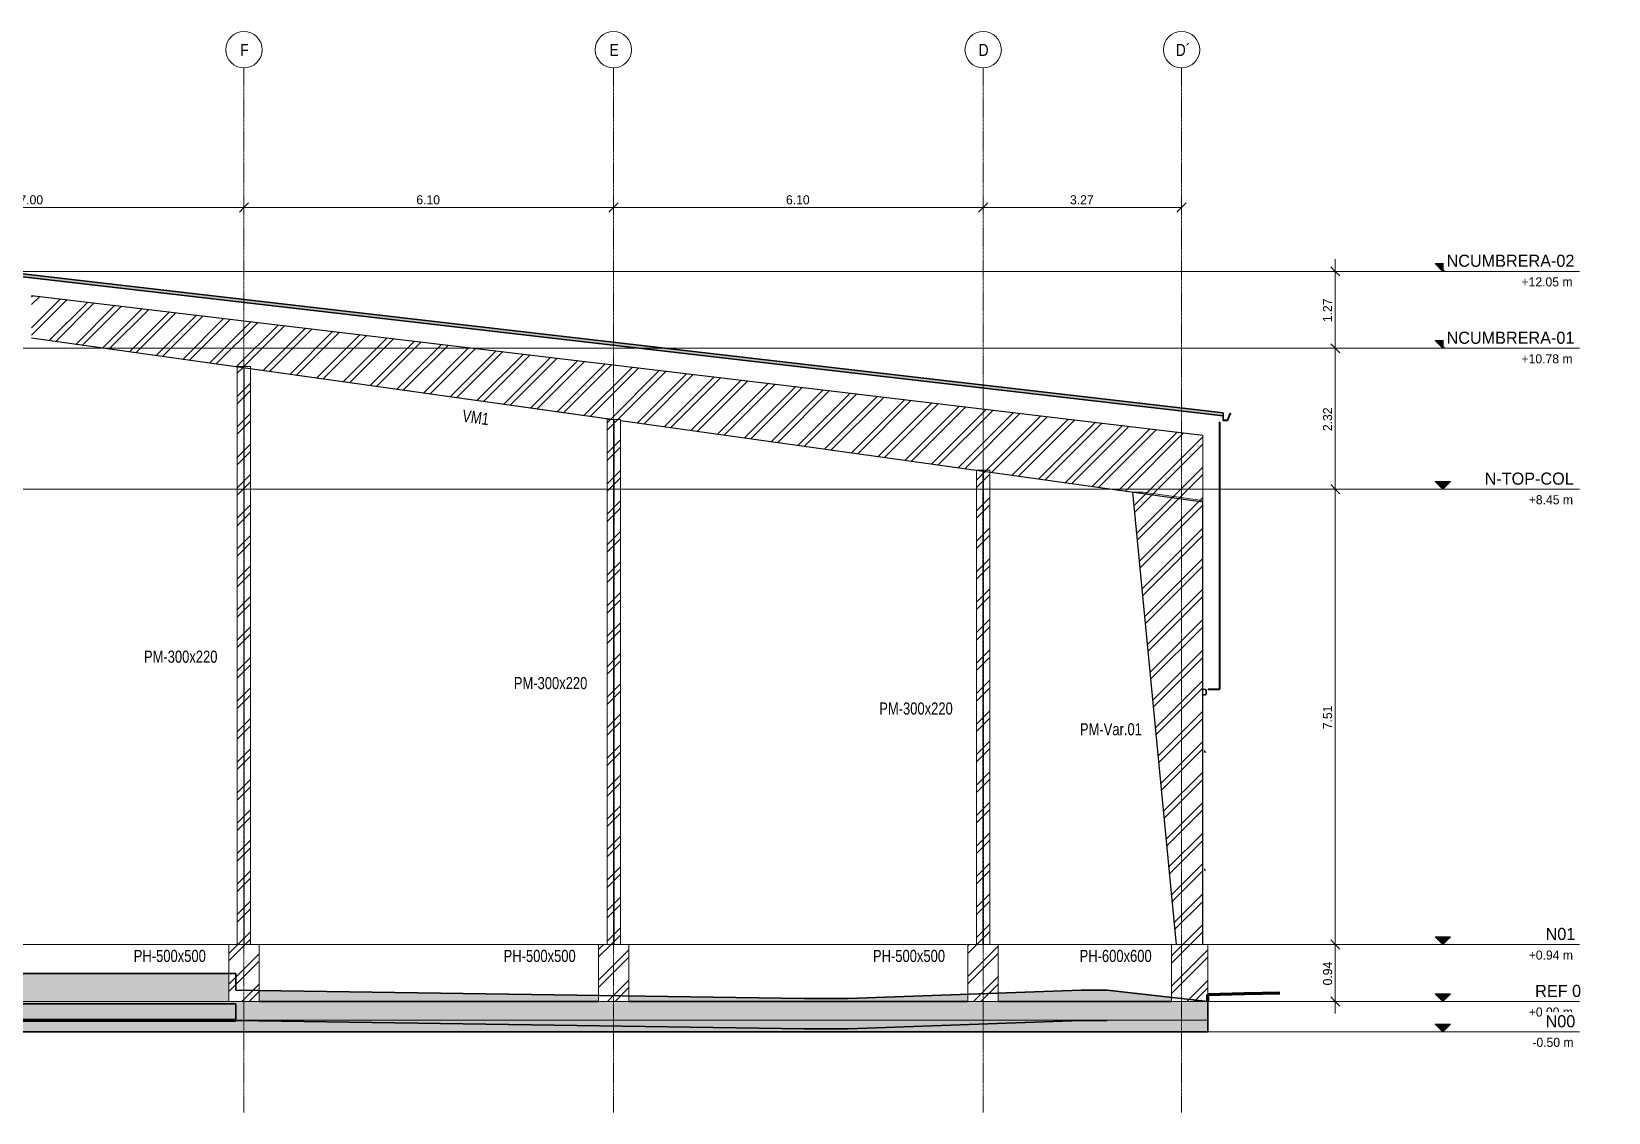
# Model space of a CAD drawing. Header units: centimetres. Extents: x -6111 to 13767, y -285 to 1600.
# Drawn here: x 3558 to 6159, y -183 to 1600 of the extents above; entities that cross this region are included whole.
import ezdxf

# ---------------------------------------------------------------- set-up
doc = ezdxf.new("R2010")
doc.units = ezdxf.units.CM
for name, pattern in [('Centre', [3.175, 0.635, -0.475, 1.59, -0.475]), ('Grid Line', [2.2225, 1.27, -0.3175, 0.3175, -0.3175]), ('Oculto', [0.714375, 0.47625, -0.238125])]:
    doc.linetypes.add(name, pattern=pattern)
for name, color, linetype, lineweight in [('A-ANNO-DIMS', 7, 'Continuous', 9), ('A-ANNO-DIMS-100', 7, 'Continuous', 9), ('A-FLOR', 7, 'Continuous', 9), ('A-FLOR-LEVL', 7, 'Continuous', 9), ('A-FLOR-PATT', 7, 'Continuous', 35), ('A-ROOF', 7, 'Continuous', 9), ('A-ROOF-MCUT', 7, 'Continuous', 35), ('A-ROOF-PATT', 7, 'Continuous', 35), ('A-WALL', 7, 'Continuous', 9), ('A-WALL-PATT', 7, 'Continuous', 35), ('C-BLDG-PADS', 7, 'Continuous', 9), ('C-TOPO', 7, 'Continuous', 9), ('S-BEAM', 7, 'Continuous', 9), ('S-BEAM-IDEN', 7, 'Continuous', 18), ('S-COLS', 7, 'Continuous', 9), ('S-COLS-IDEN', 7, 'Continuous', 9), ('S-GRID', 7, 'Continuous', 9), ('S-GRID-IDEN', 7, 'Continuous', 9)]:
    doc.layers.add(name, color=color, linetype=linetype, lineweight=lineweight)
doc.styles.add('Century Gothic', font='GOTHIC.TTF', dxfattribs={"height": 20})
doc.styles.add('Century Gothic_1', font='GOTHIC.TTF', dxfattribs={"height": 15})
doc.styles.add('Century Gothic_2', font='GOTHIC.TTF', dxfattribs={"width": 0.8, "height": 20})
doc.styles.add('Saira Condensed', font='SairaCondensed-Regular.ttf', dxfattribs={"height": 20})
doc.dimstyles.new('FCA_N_Cotas_E100', dxfattribs={"dimscale": 30.48, "dimtxt": 15.662524, "dimasz": 0.492126, "dimexe": 0.656168, "dimexo": 0.656168, "dimgap": 0.032808, "dimtad": 1, "dimlfac": 0.01, "dimrnd": 0.01, "dimzin": 0, "dimdsep": 46, "dimtxsty": 'Century Gothic_1', "dimblk1": 'OBLIQUE', "dimblk2": 'OBLIQUE', "dimsah": 1, "dimcen": 0.09, "dimdle": 0.656168, "dimadec": 3, "dimazin": 2, "dimtfac": 1, "dimtdec": 4, "dimtix": 1, "dimtmove": 0, "dimatfit": 3, "dimfxl": 1, "dimtvp": 1, "dimtolj": 1, "dimtzin": 0, "dimarcsym": 2})
pattern_1 = [(45, (7676.216, 0), (-25.14472, 25.14472), []), (45, (7676.216, 38.1), (-25.14472, 25.14472), [])]
pattern_2 = [(45, (0, 0), (-25.1447, 25.1447), []), (45, (0, 38.1), (-25.1447, 25.1447), [])]

# ---------------------------------------------------------------- blocks, each defined once
blk = doc.blocks.new('PQ_RVR_ARQ-01_ZZ_ZZ_MO_T_A_rvt-3-Elevación Eje 3-4')
at = {"layer": 'A-FLOR-PATT', "lineweight": 9, "true_color": 0xeaeaea}
h = blk.add_hatch(color=254, dxfattribs=at)
h.paths.add_polyline_path([(-2844.2, 0), (-2771.6, 0), (-2771.6, 4.9), (-2844.2, 4.9), (-3133.1, 9.1), (-3133.1, 0), (-2970.3, 0)])
h.paths.add_polyline_path([(-3183.1, 0), (-3183.1, 9.8), (-3743.2, 18), (-3743.2, 0), (-3361.2, 0)])
h = blk.add_hatch(color=254, dxfattribs=at)
h.paths.add_polyline_path([(-2771.6, 0), (-2573.7, 0), (-2573.7, 11.9), (-2771.6, 4.9)])
h.paths.add_polyline_path([(-2237.8, 0), (-2237.8, 6.7), (-2344.1, 18.6), (-2387, 18.6), (-2523.7, 13.7), (-2523.7, 0), (-2317.9, 0)])
at = {"layer": 'A-ROOF-PATT', "lineweight": 9, "true_color": 0xeaeaea}
blk.add_hatch(color=254, dxfattribs=at).paths.add_polyline_path([(-2152.9, 966.1), (-2152.9, 971.2), (-4147.4, 1201.9), (-6109.6, 974.5), (-6109.6, 969.5), (-4147.4, 1196.9), (-2186.2, 970)])
at = {"layer": 'A-WALL-PATT', "lineweight": 9, "true_color": 0xeaeaea}
for points in [[(-6084.7, 518), (-6084.2, 518), (-6084.2, 955.5), (-6084.7, 955.5), (-6084.7, 573.7)], [(-2158.8, 515.5), (-2158.3, 515.5), (-2158.3, 955.5), (-2158.8, 955.5), (-2158.8, 573.7)], [(-6085.9, 513), (-6083.4, 513), (-6083.4, 518), (-6085.9, 518)]]:
    blk.add_hatch(color=254, dxfattribs=at).paths.add_polyline_path(points)
at = {"layer": 'A-FLOR', "color": 254, "true_color": 0xe5e5e5}
for p, q in [((-2177.4, 515.5), (-2177.3, 515.5)), ((-2177.3, 514.5), (-2177.4, 514.5)), ((-2771.6, 4.9), (-2771.6, 5.1)), ((-2771.6, 5.1), (-2771.6, 4.9))]:
    blk.add_line(p, q, dxfattribs=at)
at = {"layer": 'A-FLOR', "color": 254, "lineweight": 35, "true_color": 0xcccccc}
for p, q in [((-2158.7, 515.5), (-2177.3, 515.5)), ((-2177.3, 515.5), (-2177.3, 514.5)), ((-2177.3, 514.5), (-2158.7, 514.5)), ((-2158.7, 514.5), (-2158.7, 515.5)), ((-3781.8, 46), (-5714.4, 46)), ((-5714.4, 46), (-5714.4, 0)), ((-3781.8, 18.6), (-3781.8, 46)), ((-6047.5, 0), (-6047.5, -50)), ((-5714.4, 0), (-6047.5, 0)), ((-2844.2, 4.9), (-3781.8, 18.6)), ((-2771.6, 4.9), (-2844.2, 4.9)), ((-2387, 18.6), (-2771.6, 4.9)), ((-2344.1, 18.6), (-2387, 18.6)), ((-2177.8, 0), (-2344.1, 18.6)), ((-5356.9, -4), (-3781.8, -4)), ((-5356.9, -50), (-5356.9, -4)), ((-3781.8, -4), (-3781.8, -31.4)), ((-2177.8, -50), (-2177.8, 0)), ((-6047.5, -50), (-5356.9, -50)), ((-3781.8, -31.4), (-2844.2, -45.1)), ((-2844.2, -45.1), (-2771.6, -45.1)), ((-2771.6, -45.1), (-2387, -31.4)), ((-2387, -31.4), (-2344.1, -31.4))]:
    blk.add_line(p, q, dxfattribs=at)
at = {"layer": 'A-FLOR', "color": 254, "lineweight": 18, "true_color": 0xcccccc}
for p, q in [((-2801.9, 5.1), (-2844.2, 4.9)), ((-2369.6, 19.4), (-2387, 18.6)), ((-2351.7, 19.4), (-2344.1, 18.6))]:
    blk.add_line(p, q, dxfattribs=at)
at = {"layer": 'A-ROOF', "color": 254, "lineweight": 35, "true_color": 0xcccccc}
for p, q in [((-4147.4, 1201.9), (-6109.6, 974.5)), ((-6109.6, 969.5), (-4147.4, 1196.9)), ((-2152.9, 971.2), (-4147.4, 1201.9)), ((-4147.4, 1196.9), (-2152.9, 966.1)), ((-6109.6, 974.5), (-6109.6, 969.5)), ((-2152.9, 966.1), (-2152.9, 971.2))]:
    blk.add_line(p, q, dxfattribs=at)
at = {"layer": 'A-ROOF-MCUT', "color": 254, "true_color": 0xcccccc}
for p, q in [((-6120.9, 973.3), (-6122.1, 973.3)), ((-6122.1, 973.3), (-6122.1, 972)), ((-6122.1, 972), (-6120.9, 972)), ((-6121.8, 972.3), (-6121.8, 972.9)), ((-6121.8, 972.9), (-6120.9, 972.9)), ((-6120.6, 972.3), (-6121.8, 972.3)), ((-6120.9, 972.9), (-6120.9, 973.3)), ((-6120.9, 972), (-6117, 962)), ((-6116.8, 962.4), (-6120.6, 972.3)), ((-6109.6, 974.5), (-6109.9, 974.5)), ((-6109.9, 974.5), (-6109.9, 962.4)), ((-6109.6, 962), (-6109.6, 974.5)), ((-2152.6, 971.2), (-2152.9, 971.2)), ((-2152.9, 971.2), (-2152.9, 958.7)), ((-2152.6, 959), (-2152.6, 971.2)), ((-2141.9, 968.9), (-2145.7, 959)), ((-2145.5, 958.7), (-2141.6, 968.6)), ((-2140.7, 968.9), (-2141.9, 968.9)), ((-2140.4, 969.9), (-2141.6, 969.9)), ((-2141.6, 969.9), (-2141.6, 969.6)), ((-2141.6, 969.6), (-2140.7, 969.6)), ((-2141.6, 968.6), (-2140.4, 968.6)), ((-2140.7, 969.6), (-2140.7, 968.9)), ((-2140.4, 968.6), (-2140.4, 969.9)), ((-6117, 962), (-6109.6, 962)), ((-6109.9, 962.4), (-6116.8, 962.4)), ((-2152.9, 958.7), (-2145.5, 958.7)), ((-2145.7, 959), (-2152.6, 959))]:
    blk.add_line(p, q, dxfattribs=at)
at = {"layer": 'A-WALL', "color": 254, "lineweight": 35, "true_color": 0xcccccc}
for p, q in [((-6084.2, 955.5), (-6084.7, 955.5)), ((-6084.7, 955.5), (-6084.7, 518)), ((-6084.2, 518), (-6084.2, 955.5)), ((-2158.8, 955.5), (-2158.8, 515.5)), ((-2158.3, 955.5), (-2158.8, 955.5)), ((-2158.3, 515.5), (-2158.3, 955.5)), ((-6084.7, 518), (-6084.2, 518)), ((-2158.8, 515.5), (-2158.3, 515.5))]:
    blk.add_line(p, q, dxfattribs=at)
at = {"layer": 'A-WALL', "color": 254, "true_color": 0xcccccc}
for p, q in [((-6085.9, 518), (-6085.9, 513)), ((-6083.4, 518), (-6085.9, 518)), ((-6085.9, 513), (-6083.4, 513)), ((-6083.4, 513), (-6083.4, 518))]:
    blk.add_line(p, q, dxfattribs=at)
at = {"layer": 'C-BLDG-PADS', "color": 254, "lineweight": 18, "true_color": 0xdadada}
for p, q in [((-2177.8, 0), (-6047.5, 0)), ((-6047.5, 0), (-6047.5, -30.5)), ((-2177.8, -30.5), (-2177.8, 0)), ((-6047.5, -30.5), (-2177.8, -30.5))]:
    blk.add_line(p, q, dxfattribs=at)
at = {"layer": 'C-TOPO', "color": 254, "lineweight": 70, "true_color": 0xdadada}
for p, q in [((-6082.2, 26.6), (-6200.9, 10.2)), ((-6047.5, 30.8), (-6082.2, 26.6)), ((-6047.5, 0), (-6047.5, 30.8)), ((-2177.8, 11.5), (-2118.1, 13.4)), ((-2177.8, 0), (-2177.8, 11.5)), ((-2118.1, 13.4), (-2116.9, 13.5)), ((-2116.9, 13.5), (-2059.1, 14.6)), ((-5356.9, -30.5), (-4774.1, -30.5)), ((-4774.1, -30.5), (-4477.4, -30.5)), ((-4477.4, -30.5), (-3895.3, -30.5)), ((-3895.3, -30.5), (-3781.8, -30.5))]:
    blk.add_line(p, q, dxfattribs=at)
at = {"layer": 'C-TOPO', "color": 254, "true_color": 0xdadada}
for p, q in [((-6082.2, 26.6), (-6200.9, 10.2)), ((-6047.5, 30.8), (-6082.2, 26.6)), ((-6047.5, 30.8), (-6047.5, 31.8)), ((-6047.5, 31.8), (-6047.5, 30.8)), ((-6047.5, 30.8), (-6047.5, 0)), ((-2118.1, 13.4), (-2177.8, 11.5)), ((-2177.8, 11.5), (-2177.8, 0)), ((-2116.9, 13.5), (-2118.1, 13.4)), ((-2116.9, 13.5), (-2059.1, 14.6)), ((-5356.9, -30.5), (-4774.1, -30.5)), ((-4477.4, -30.5), (-4774.1, -30.5)), ((-4477.4, -30.5), (-3895.3, -30.5)), ((-3895.3, -30.5), (-3781.8, -30.5))]:
    blk.add_line(p, q, dxfattribs=at)
blk = doc.blocks.new('UC-Perfil universal-Pilar - 300 x 220-1638340-Elevación Eje 3-4')
at = {"layer": 'S-COLS', "linetype": 'Oculto'}
for p, q in [((-3768.6, 1047.3), (-3768.6, 1045.6)), ((-3768.6, 1045), (-3768.6, 94)), ((-3767.9, 1045.5), (-3767.9, 1047.3)), ((-3767.9, 94), (-3767.9, 1044.9))]:
    blk.add_line(p, q, dxfattribs=at)
blk = doc.blocks.new('UC-Perfil universal-Pilar - 300 x 220-1638303-Elevación Eje 3-4')
at = {"layer": 'S-COLS', "linetype": 'Oculto'}
for p, q in [((-3158.4, 960.2), (-3158.4, 94)), ((-3157.7, 94), (-3157.7, 960.2))]:
    blk.add_line(p, q, dxfattribs=at)
blk = doc.blocks.new('UC-Perfil universal-Pilar - 300 x 220-1638274-Elevación Eje 3-4')
at = {"layer": 'S-COLS', "linetype": 'Oculto'}
for p, q in [((-2549.1, 876.6), (-2549.1, 875)), ((-2549.1, 874.4), (-2549.1, 94)), ((-2548.3, 874.9), (-2548.3, 876.6)), ((-2548.3, 94), (-2548.3, 874.3))]:
    blk.add_line(p, q, dxfattribs=at)
blk = doc.blocks.new('M_L Equal Angles - 25 x 25 mm-1490954-Elevación Eje 3-4')
at = {"layer": 'S-BEAM', "true_color": 0xc0c0c0}
h = blk.add_hatch(dxfattribs=at)
h.set_pattern_fill('FP_2', color=9, style=0, pattern_type=2)
h.set_pattern_definition(pattern_2)
h.paths.add_polyline_path([(-2181.2, 216.5), (-2181.3, 216.8), (-2183, 216.9), (-2183.3, 217.1), (-2183.4, 217.5), (-2183.4, 218.8), (-2183.7, 219), (-2183.7, 216.5)])
at = {"layer": 'S-BEAM'}
for p, q in [((-2183.5, 219), (-2183.7, 219)), ((-2183.7, 219), (-2183.7, 216.5)), ((-2183.7, 216.5), (-2181.2, 216.5)), ((-2183.4, 217.5), (-2183.4, 218.8)), ((-2181.3, 216.8), (-2182.7, 216.8)), ((-2181.2, 216.5), (-2181.2, 216.7))]:
    blk.add_line(p, q, dxfattribs=at)
for centre, radius, start, end in [((-2183.5, 218.8), 0.159, 0, 90), ((-2182.7, 217.5), 0.635, 180, 270), ((-2181.3, 216.7), 0.159, 0, 90)]:
    blk.add_arc(centre, radius, start, end, dxfattribs=at)
blk = doc.blocks.new('M_L Equal Angles - 25 x 25 mm-V106-Elevación Eje 3-4')
at = {"layer": 'S-BEAM'}
for p, q in [((-2183.5, 414), (-2183.7, 414)), ((-2183.7, 414), (-2183.7, 411.5)), ((-2183.7, 411.5), (-2181.2, 411.5)), ((-2183.4, 412.5), (-2183.4, 413.8)), ((-2181.3, 411.8), (-2182.7, 411.8)), ((-2181.2, 411.5), (-2181.2, 411.7))]:
    blk.add_line(p, q, dxfattribs=at)
for centre, radius, start, end in [((-2183.5, 413.8), 0.159, 0, 90), ((-2182.7, 412.5), 0.635, 180, 270), ((-2181.3, 411.7), 0.159, 0, 90)]:
    blk.add_arc(centre, radius, start, end, dxfattribs=at)
blk = doc.blocks.new('HSS Square - HSS 100mm-1491417-Elevación Eje 3-4')
at = {"layer": 'S-BEAM', "true_color": 0xc0c0c0}
h = blk.add_hatch(dxfattribs=at)
h.set_pattern_fill('FP_2', color=9, style=0, pattern_type=2)
h.set_pattern_definition(pattern_2)
h.paths.add_polyline_path([(-2182.2, 505.5), (-2181.7, 505.6), (-2181.3, 505.8), (-2180.9, 506.1), (-2180.6, 506.5), (-2180.4, 506.9), (-2180.3, 507.4), (-2180.4, 514.1), (-2180.6, 514.6), (-2180.9, 515), (-2181.3, 515.3), (-2181.7, 515.5), (-2182.2, 515.5), (-2186.2, 515.5), (-2186.2, 514.6), (-2182, 514.5), (-2181.6, 514.3), (-2181.3, 513.9), (-2181.3, 513.6), (-2181.3, 507.2), (-2181.6, 506.8), (-2182, 506.5), (-2182.2, 506.5), (-2186.2, 506.5), (-2186.2, 505.5)])
at = {"layer": 'S-BEAM'}
for p, q in [((-2182.2, 515.5), (-2186.2, 515.5)), ((-2186.2, 514.6), (-2182.2, 514.6)), ((-2182.2, 506.5), (-2186.2, 506.5)), ((-2186.2, 505.5), (-2182.2, 505.5)), ((-2181.3, 513.6), (-2181.3, 507.4)), ((-2180.3, 507.4), (-2180.3, 513.6))]:
    blk.add_line(p, q, dxfattribs=at)
for centre, radius, start, end in [((-2182.2, 513.6), 1.91, 0, 90), ((-2182.2, 513.6), 0.952, 0, 90), ((-2182.2, 507.4), 1.91, 270, 0), ((-2182.2, 507.4), 0.952, 270, 0)]:
    blk.add_arc(centre, radius, start, end, dxfattribs=at)
blk = doc.blocks.new('Level - Con_Triangulo-1145637-Elevación Eje 3-4')
at = {"layer": 'A-FLOR-LEVL', "true_color": 0xe2e2e2}
blk.add_hatch(color=254, dxfattribs=at).paths.add_polyline_path([(-6482.6, 12.9), (-6469.7, 0), (-6456.8, 12.9)])
at = {"layer": 'A-FLOR-LEVL', "color": 253, "true_color": 0xaaaaaa}
for p, q in [((-6456.8, 0), (-6695.3, 0)), ((-6482.6, 12.9), (-6456.8, 12.9)), ((-6469.7, 0), (-6482.6, 12.9)), ((-6456.8, 12.9), (-6469.7, 0))]:
    blk.add_line(p, q, dxfattribs=at)
blk = doc.blocks.new('Grid - 3mm-1819951-Elevación Eje 3-4')
at = {"layer": 'S-GRID-IDEN', "color": 253, "true_color": 0xaaaaaa}
blk.add_circle((-2548.7, 1570.1), 30, dxfattribs=at)
blk = doc.blocks.new('DIMBLOCK32-Elevación Eje 3-4')
at = {"layer": 'A-ANNO-DIMS-100'}
for p, q in [((3208, 1309.8), (3208, 1329.8)), ((3908, 1309.8), (3908, 1329.8)), ((3208, 1309.8), (3908, 1309.8)), ((3208, 1309.8), (3208, 1300.4)), ((3908, 1309.8), (3908, 1300.4))]:
    blk.add_line(p, q, dxfattribs=at)
at = {"layer": 'A-ANNO-DIMS-100', "lineweight": 35}
for p, q in [((3208, 1309.8), (3200.5, 1302.3)), ((3208, 1309.8), (3215.5, 1317.3)), ((3908, 1309.8), (3900.5, 1302.3)), ((3908, 1309.8), (3915.5, 1317.3))]:
    blk.add_line(p, q, dxfattribs=at)
at = {"layer": 'A-ANNO-DIMS-100', "color": 0, "insert": (3537.6, 1330), "char_height": 15, "width": 48.927, "attachment_point": 1, "line_spacing_factor": 0.984502, "style": 'Century Gothic_1'}
blk.add_mtext('7.00', dxfattribs=at)
blk = doc.blocks.new('_Oblique')
at = {"color": 0, "linetype": 'ByBlock', "lineweight": -2}
blk.add_line((-0.5, -0.5), (0.5, 0.5), dxfattribs=at)
blk = doc.blocks.new('DIMBLOCK33-Elevación Eje 3-4')
at = {"layer": 'A-ANNO-DIMS-100'}
for p, q in [((3908, 1309.8), (3908, 1329.8)), ((4517.6, 1309.8), (4517.6, 1329.8)), ((3908, 1309.8), (4517.6, 1309.8)), ((3908, 1309.8), (3908, 1300.4)), ((4517.6, 1309.8), (4517.6, 1300.4))]:
    blk.add_line(p, q, dxfattribs=at)
at = {"layer": 'A-ANNO-DIMS-100', "lineweight": 35}
for p, q in [((3908, 1309.8), (3900.5, 1302.3)), ((3908, 1309.8), (3915.5, 1317.3)), ((4517.6, 1309.8), (4510.1, 1302.3)), ((4517.6, 1309.8), (4525.1, 1317.3))]:
    blk.add_line(p, q, dxfattribs=at)
at = {"layer": 'A-ANNO-DIMS-100', "color": 0, "insert": (4192.4, 1330), "char_height": 15, "width": 48.927, "attachment_point": 1, "line_spacing_factor": 0.984502, "style": 'Century Gothic_1'}
blk.add_mtext('6.10', dxfattribs=at)
blk = doc.blocks.new('DIMBLOCK34-Elevación Eje 3-4')
at = {"layer": 'A-ANNO-DIMS-100'}
for p, q in [((4517.6, 1309.8), (4517.6, 1329.8)), ((5127.6, 1309.8), (5127.6, 1329.8)), ((4517.6, 1309.8), (5127.6, 1309.8)), ((4517.6, 1309.8), (4517.6, 1300.4)), ((5127.6, 1309.8), (5127.6, 1300.4))]:
    blk.add_line(p, q, dxfattribs=at)
at = {"layer": 'A-ANNO-DIMS-100', "lineweight": 35}
for p, q in [((4517.6, 1309.8), (4510.1, 1302.3)), ((4517.6, 1309.8), (4525.1, 1317.3)), ((5127.6, 1309.8), (5120.1, 1302.3)), ((5127.6, 1309.8), (5135.1, 1317.3))]:
    blk.add_line(p, q, dxfattribs=at)
at = {"layer": 'A-ANNO-DIMS-100', "color": 0, "insert": (4802.2, 1330), "char_height": 15, "width": 48.927, "attachment_point": 1, "line_spacing_factor": 0.984502, "style": 'Century Gothic_1'}
blk.add_mtext('6.10', dxfattribs=at)
blk = doc.blocks.new('DIMBLOCK35-Elevación Eje 3-4')
at = {"layer": 'A-ANNO-DIMS-100'}
for p, q in [((5127.6, 1309.8), (5127.6, 1329.8)), ((5454.8, 1309.8), (5454.8, 1329.8)), ((5127.6, 1309.8), (5454.8, 1309.8)), ((5127.6, 1309.8), (5127.6, 1300.4)), ((5454.8, 1309.8), (5454.8, 1300.4))]:
    blk.add_line(p, q, dxfattribs=at)
at = {"layer": 'A-ANNO-DIMS-100', "lineweight": 35}
for p, q in [((5127.6, 1309.8), (5120.1, 1302.3)), ((5127.6, 1309.8), (5135.1, 1317.3)), ((5454.8, 1309.8), (5447.3, 1302.3)), ((5454.8, 1309.8), (5462.3, 1317.3))]:
    blk.add_line(p, q, dxfattribs=at)
at = {"layer": 'A-ANNO-DIMS-100', "color": 0, "insert": (5270.8, 1330), "char_height": 15, "width": 48.927, "attachment_point": 1, "line_spacing_factor": 0.984502, "style": 'Century Gothic_1'}
blk.add_mtext('3.27', dxfattribs=at)
blk = doc.blocks.new('DIMBLOCK36-Elevación Eje 3-4')
at = {"layer": 'A-ANNO-DIMS-100'}
for p, q in [((5708.4, 1224.5), (5708.4, 1077.5)), ((5708.4, 1204.5), (5699, 1204.5)), ((5708.4, 1204.5), (5728.4, 1204.5)), ((5708.4, 1077.5), (5699, 1077.5)), ((5708.4, 1077.5), (5728.4, 1077.5))]:
    blk.add_line(p, q, dxfattribs=at)
at = {"layer": 'A-ANNO-DIMS-100', "lineweight": 35}
for p, q in [((5708.4, 1204.5), (5700.9, 1212)), ((5708.4, 1204.5), (5715.9, 1197)), ((5708.4, 1077.5), (5700.9, 1085)), ((5708.4, 1077.5), (5715.9, 1070))]:
    blk.add_line(p, q, dxfattribs=at)
at = {"layer": 'A-ANNO-DIMS-100', "color": 0, "insert": (5688.2, 1120.6), "char_height": 15, "width": 48.927, "attachment_point": 1, "rotation": 90, "line_spacing_factor": 0.984502, "style": 'Century Gothic_1'}
blk.add_mtext('1.27', dxfattribs=at)
blk = doc.blocks.new('DIMBLOCK37-Elevación Eje 3-4')
at = {"layer": 'A-ANNO-DIMS-100'}
for p, q in [((5708.4, 1077.5), (5699, 1077.5)), ((5708.4, 1077.5), (5708.4, 845.1)), ((5708.4, 1077.5), (5728.4, 1077.5)), ((5708.4, 845.1), (5699, 845.1)), ((5708.4, 845.1), (5728.4, 845.1))]:
    blk.add_line(p, q, dxfattribs=at)
at = {"layer": 'A-ANNO-DIMS-100', "lineweight": 35}
for p, q in [((5708.4, 1077.5), (5700.9, 1085)), ((5708.4, 1077.5), (5715.9, 1070)), ((5708.4, 845.1), (5700.9, 852.6)), ((5708.4, 845.1), (5715.9, 837.6))]:
    blk.add_line(p, q, dxfattribs=at)
at = {"layer": 'A-ANNO-DIMS-100', "color": 0, "insert": (5688.2, 940.9), "char_height": 15, "width": 48.927, "attachment_point": 1, "rotation": 90, "line_spacing_factor": 0.984502, "style": 'Century Gothic_1'}
blk.add_mtext('2.32', dxfattribs=at)
blk = doc.blocks.new('DIMBLOCK38-Elevación Eje 3-4')
at = {"layer": 'A-ANNO-DIMS-100'}
for p, q in [((5708.4, 865.1), (5708.4, 74)), ((5708.4, 845.1), (5699, 845.1)), ((5708.4, 845.1), (5728.4, 845.1)), ((5708.4, 94), (5699, 94)), ((5708.4, 94), (5728.4, 94))]:
    blk.add_line(p, q, dxfattribs=at)
at = {"layer": 'A-ANNO-DIMS-100', "lineweight": 35}
for p, q in [((5708.4, 845.1), (5700.9, 852.6)), ((5708.4, 845.1), (5715.9, 837.6)), ((5708.4, 94), (5700.9, 101.5)), ((5708.4, 94), (5715.9, 86.5))]:
    blk.add_line(p, q, dxfattribs=at)
at = {"layer": 'A-ANNO-DIMS-100', "color": 0, "insert": (5688.2, 449.2), "char_height": 15, "width": 48.927, "attachment_point": 1, "rotation": 90, "line_spacing_factor": 0.984502, "style": 'Century Gothic_1'}
blk.add_mtext('7.51', dxfattribs=at)
blk = doc.blocks.new('DIMBLOCK39-Elevación Eje 3-4')
at = {"layer": 'A-ANNO-DIMS-100'}
for p, q in [((5708.4, 114), (5708.4, -20)), ((5708.4, 94), (5699, 94)), ((5708.4, 94), (5728.4, 94)), ((5708.4, 0), (5699, 0)), ((5708.4, 0), (5728.4, 0))]:
    blk.add_line(p, q, dxfattribs=at)
at = {"layer": 'A-ANNO-DIMS-100', "lineweight": 35}
for p, q in [((5708.4, 94), (5700.9, 101.5)), ((5708.4, 94), (5715.9, 86.5)), ((5708.4, 0), (5700.9, 7.5)), ((5708.4, 0), (5715.9, -7.5))]:
    blk.add_line(p, q, dxfattribs=at)
at = {"layer": 'A-ANNO-DIMS-100', "color": 0, "insert": (5688.2, 26.6), "char_height": 15, "width": 48.927, "attachment_point": 1, "rotation": 90, "line_spacing_factor": 0.984502, "style": 'Century Gothic_1'}
blk.add_mtext('0.94', dxfattribs=at)

msp = doc.modelspace()

# ---------------------------------------------------------------- hatches: boundary and pattern name
at = {"layer": 'A-FLOR', "true_color": 0x9a9a9a}
msp.add_hatch(color=253, dxfattribs=at).paths.add_polyline_path([(5498.901, 514.53), (5517.505, 514.53), (5517.505, 515.53), (5498.901, 515.53)])
at = {"layer": 'A-FLOR-PATT', "lineweight": 9, "true_color": 0x9a9a9a}
for points in [[(3805.101, -3.975), (3894.371, -3.975), (3894.371, 0), (3882.967, 0), (3882.967, 46.025), (3232.073, 46.025), (3232.073, 0), (3182.073, 0), (3182.073, 46.025), (2622.662, 46.025), (2622.662, 0), (2572.662, 0), (2572.662, 46.025), (2232.352, 46.025), (2232.352, 0), (2222.352, 0), (2222.352, 46.025), (2011.784, 46.025), (2011.784, 0), (1961.784, 0), (1961.784, -3.975), (3546.237, -3.975)], [(1628.69, -50), (5498.401, -50), (5498.401, 0), (3894.371, 0), (3894.371, -3.975), (1961.784, -3.975), (1961.784, 0), (1628.69, 0)]]:
    msp.add_hatch(color=253, dxfattribs=at).paths.add_polyline_path(points)
at = {"layer": 'S-BEAM', "true_color": 0xc0c0c0}
h = msp.add_hatch(dxfattribs=at)
h.set_pattern_fill('FP_2', color=9, style=0, pattern_type=2)
h.set_pattern_definition(pattern_1)
h.paths.add_polyline_path([(5490.019, 933.727), (5490.019, 934.313), (3557.543, 1164.84), (3557.543, 1164.254), (5099.42, 980.322)])
h = msp.add_hatch(dxfattribs=at)
h.set_pattern_fill('FP_4', color=9, style=0, pattern_type=2)
h.set_pattern_definition(pattern_1)
h.paths.add_polyline_path([(5489.437, 824.327), (5489.437, 826.698), (5490.019, 826.698), (5490.019, 933.727), (3557.543, 1164.254), (3557.543, 1094.603), (3896.967, 1047.117), (3896.967, 1047.29), (3918.967, 1047.29), (3918.967, 1044.039), (4518.117, 960.217), (4529.163, 960.217), (4529.163, 958.671), (5116.473, 876.561), (5138.473, 876.561), (5138.473, 873.427), (5487.716, 824.567)])
h = msp.add_hatch(dxfattribs=at)
h.set_pattern_fill('FP_2', color=9, style=0, pattern_type=2)
h.set_pattern_definition(pattern_1)
h.paths.add_polyline_path([(5490.019, 823.657), (5490.019, 824.245), (4529.163, 958.671), (4529.163, 958.084), (5487.716, 823.98)])
h.paths.add_polyline_path([(4513.916, 960.217), (4518.117, 960.217), (3557.543, 1094.603), (3557.543, 1094.016), (4507.163, 961.162)])
at = {"layer": 'S-COLS', "true_color": 0xc0c0c0}
h = msp.add_hatch(dxfattribs=at)
h.set_pattern_fill('FP_2', color=9, style=0, pattern_type=2)
h.set_pattern_definition(pattern_1)
h.paths.add_polyline_path([(3918.967, 94), (3918.967, 1043.452), (3896.967, 1046.53), (3896.967, 94)])
h.paths.add_polyline_path([(3918.967, 1044.039), (3918.967, 1047.29), (3896.967, 1047.29), (3896.967, 1047.117)])
h = msp.add_hatch(dxfattribs=at)
h.set_pattern_fill('FP_2', color=9, style=0, pattern_type=2)
h.set_pattern_definition(pattern_1)
h.paths.add_polyline_path([(4529.163, 94), (4529.163, 960.217), (4507.163, 960.217), (4507.163, 94)])
h = msp.add_hatch(dxfattribs=at)
h.set_pattern_fill('FP_2', color=9, style=0, pattern_type=2)
h.set_pattern_definition(pattern_1)
h.paths.add_polyline_path([(5138.473, 94), (5138.473, 872.84), (5116.473, 875.917), (5116.473, 94)])
h.paths.add_polyline_path([(5138.473, 873.427), (5138.473, 876.561), (5116.473, 876.505)])
h = msp.add_hatch(dxfattribs=at)
h.set_pattern_fill('FP_4', color=9, style=0, pattern_type=2)
h.set_pattern_definition(pattern_1)
h.paths.add_polyline_path([(5445.759, 94), (5446.341, 94), (5374.601, 840.275), (5374.028, 840.18), (5438.419, 170.354)])
h = msp.add_hatch(dxfattribs=at)
h.set_pattern_fill('FP_4', color=9, style=0, pattern_type=2)
h.set_pattern_definition(pattern_1)
h.paths.add_polyline_path([(5446.341, 94), (5489.437, 94), (5489.437, 823.739), (5374.647, 839.798), (5438.419, 176.41)])
h.paths.add_polyline_path([(5489.437, 824.327), (5489.437, 826.698), (5391.523, 840.275), (5376.122, 840.18), (5489.299, 824.346)])
h = msp.add_hatch(dxfattribs=at)
h.set_pattern_fill('FP_4', color=9, style=0, pattern_type=2)
h.set_pattern_definition(pattern_1)
h.paths.add_polyline_path([(5490.019, 94), (5490.019, 826.617), (5489.437, 826.698), (5489.437, 94)])
h = msp.add_hatch(dxfattribs=at)
h.set_pattern_fill('FP_2', color=9, style=0, pattern_type=2)
h.set_pattern_definition(pattern_1)
h.paths.add_polyline_path([(3932.967, 0), (3932.967, 94), (3882.967, 94), (3882.967, 0)])
h = msp.add_hatch(dxfattribs=at)
h.set_pattern_fill('FP_2', color=9, style=0, pattern_type=2)
h.set_pattern_definition(pattern_1)
h.paths.add_polyline_path([(4543.163, 0), (4543.163, 94), (4493.163, 94), (4493.163, 0)])
h = msp.add_hatch(dxfattribs=at)
h.set_pattern_fill('FP_2', color=9, style=0, pattern_type=2)
h.set_pattern_definition(pattern_1)
h.paths.add_polyline_path([(5152.473, 0), (5152.473, 94), (5102.473, 94), (5102.473, 0)])
h = msp.add_hatch(dxfattribs=at)
h.set_pattern_fill('FP_2', color=9, style=0, pattern_type=2)
h.set_pattern_definition(pattern_1)
h.paths.add_polyline_path([(5498.419, 0), (5498.419, 94), (5438.419, 94), (5438.419, 0)])

# ---------------------------------------------------------------- linework, layer by layer
at = {"layer": 'A-FLOR', "color": 8, "true_color": 0x808080}
for p, q in [((5498.786, 515.53), (5498.901, 515.53)), ((5498.901, 514.53), (5498.786, 514.53))]:
    msp.add_line(p, q, dxfattribs=at)
at = {"layer": 'A-FLOR', "lineweight": 35}
for p, q in [((5517.505, 515.53), (5498.901, 515.53)), ((5498.901, 515.53), (5498.901, 514.53)), ((5498.901, 514.53), (5517.505, 514.53)), ((5517.505, 514.53), (5517.505, 515.53)), ((3882.967, 46.025), (3232.073, 46.025)), ((4493.163, 0), (3932.967, 0)), ((5102.473, 0), (4543.163, 0)), ((5438.419, 0), (5152.473, 0)), ((5498.401, -50), (5498.401, 0)), ((1628.69, -50), (5498.401, -50))]:
    msp.add_line(p, q, dxfattribs=at)
at = {"layer": 'A-FLOR-LEVL', "color": 253, "linetype": 'Centre', "true_color": 0xaaaaaa}
for p, q in [((1219.377, 1204.505), (5873.03, 1204.505)), ((1219.377, 1077.508), (5873.03, 1077.508)), ((5873.03, 845.103), (1219.377, 845.103)), ((1219.377, 94), (5873.03, 94)), ((1219.377, 0), (5873.03, 0)), ((5873.03, -50), (1219.377, -50))]:
    msp.add_line(p, q, dxfattribs=at)
at = {"layer": 'S-BEAM'}
for p, q in [((3557.543, 1164.84), (5490.019, 934.313)), ((3557.543, 1164.254), (5490.019, 933.727)), ((3557.543, 1094.603), (4518.117, 960.217)), ((3557.543, 1094.016), (4513.916, 960.217)), ((4529.163, 958.671), (5490.019, 824.245)), ((4529.163, 958.084), (5490.019, 823.657)), ((5490.019, 933.727), (5490.019, 934.313)), ((5490.019, 826.617), (5490.019, 933.727)), ((5490.019, 823.657), (5490.019, 824.245))]:
    msp.add_line(p, q, dxfattribs=at)
at = {"layer": 'S-COLS'}
for p, q in [((3896.967, 1047.117), (3896.967, 1047.29)), ((3918.967, 1047.29), (3896.967, 1047.29)), ((3896.967, 94), (3896.967, 1046.53)), ((3918.967, 1047.29), (3918.967, 1044.039)), ((3918.967, 1043.452), (3918.967, 94)), ((4507.163, 94), (4507.163, 960.217)), ((4529.163, 960.217), (4507.163, 960.217)), ((4529.163, 960.217), (4529.163, 94)), ((5138.473, 876.561), (5116.473, 876.561)), ((5116.473, 94), (5116.473, 875.917)), ((5138.473, 876.561), (5138.473, 873.427)), ((5138.473, 872.84), (5138.473, 94)), ((5374.019, 840.275), (5374.601, 840.275)), ((5374.019, 840.275), (5445.759, 94)), ((5374.601, 840.275), (5446.341, 94)), ((5375.441, 840.275), (5391.523, 840.275)), ((5489.437, 826.698), (5391.523, 840.275)), ((5489.437, 826.698), (5489.437, 94)), ((5490.019, 826.617), (5489.437, 826.698)), ((5490.019, 826.617), (5490.019, 94)), ((3882.967, 94), (3882.967, 0)), ((3932.967, 94), (3882.967, 94)), ((3932.967, 94), (3932.967, 0)), ((4493.163, 94), (4493.163, 0)), ((4543.163, 94), (4493.163, 94)), ((4543.163, 94), (4543.163, 0)), ((5102.473, 94), (5102.473, 0)), ((5152.473, 94), (5102.473, 94)), ((5152.473, 94), (5152.473, 0)), ((5438.419, 94), (5438.419, 0)), ((5498.419, 94), (5438.419, 94)), ((5498.419, 94), (5498.419, 0)), ((3932.967, 0), (3882.967, 0)), ((4543.163, 0), (4493.163, 0)), ((5152.473, 0), (5102.473, 0)), ((5498.419, 0), (5438.419, 0))]:
    msp.add_line(p, q, dxfattribs=at)
at = {"layer": 'S-GRID', "color": 253, "linetype": 'Grid Line', "true_color": 0xaaaaaa}
for p, q in [((3907.957, -183), (3907.957, 1540.065)), ((4517.553, -183), (4517.553, 1540.065)), ((5127.553, -183), (5127.553, 1540.065)), ((5454.839, -183), (5454.839, 1540.065))]:
    msp.add_line(p, q, dxfattribs=at)

# ---------------------------------------------------------------- block references
at = {"lineweight": 5}
msp.add_blockref('PQ_RVR_ARQ-01_ZZ_ZZ_MO_T_A_rvt-3-Elevación Eje 3-4', (7676.216, 0), dxfattribs=at)
at = {"layer": 'A-FLOR-LEVL', "color": 253, "true_color": 0xaaaaaa, "extrusion": (0, 0, -1)}
for p in [(583.809, 1204.505), (583.809, 1077.508), (583.809, 845.103), (583.809, 94), (583.809, 0)]:
    msp.add_blockref('Level - Con_Triangulo-1145637-Elevación Eje 3-4', p, dxfattribs=at)
at = {"layer": 'S-BEAM'}
for name in ['HSS Square - HSS 100mm-1491417-Elevación Eje 3-4', 'M_L Equal Angles - 25 x 25 mm-V106-Elevación Eje 3-4', 'M_L Equal Angles - 25 x 25 mm-1490954-Elevación Eje 3-4']:
    msp.add_blockref(name, (7676.216, 0), dxfattribs=at)
at = {"layer": 'S-COLS', "linetype": 'Oculto'}
for name in ['UC-Perfil universal-Pilar - 300 x 220-1638340-Elevación Eje 3-4', 'UC-Perfil universal-Pilar - 300 x 220-1638303-Elevación Eje 3-4', 'UC-Perfil universal-Pilar - 300 x 220-1638274-Elevación Eje 3-4']:
    msp.add_blockref(name, (7676.216, 0), dxfattribs=at)
at = {"layer": 'S-GRID-IDEN', "color": 253, "true_color": 0xaaaaaa}
for p in [(6456.619, 0), (7066.216, 0), (7676.216, 0), (8003.502, 0)]:
    msp.add_blockref('Grid - 3mm-1819951-Elevación Eje 3-4', p, dxfattribs=at)

# ---------------------------------------------------------------- texts
at = {"layer": 'S-BEAM-IDEN', "lineweight": 9, "insert": (4270.03, 976.447), "char_height": 20, "width": 60.2869, "attachment_point": 1, "rotation": 352.035866, "style": 'Century Gothic_2'}
msp.add_mtext('VM1', dxfattribs=at)
at = {"layer": 'S-COLS-IDEN', "char_height": 20, "attachment_point": 1, "style": 'Century Gothic_2'}
for s, insert, width in [('PM-300x220', (3742.991, 578.851), 157.13075), ('PM-300x220', (4353.188, 535.314), 157.13075), ('PM-300x220', (4956.075, 493.376), 157.13075), ('PM-Var.01', (5287.186, 459.086), 134.6835), ('PH-500x500', (3726.191, 85.206), 149.43455), ('PH-500x500', (4336.388, 85.206), 149.43455), ('PH-500x500', (4945.698, 85.206), 149.43455), ('PH-600x600', (5286.644, 85.206), 149.43455)]:
    msp.add_mtext(s, dxfattribs=dict(at, insert=insert, width=width))
at = {"layer": 'S-GRID-IDEN', "color": 253, "true_color": 0xaaaaaa, "char_height": 20, "attachment_point": 1, "style": 'Saira Condensed'}
for s, insert, width in [('F', (3901.683, 1579.744), 14.43037), ('E', (4510.979, 1579.744), 15.23206), ('D', (5119.979, 1579.744), 17.63712), ('D´', (5445.266, 1579.744), 22.44725)]:
    msp.add_mtext(s, dxfattribs=dict(at, insert=insert, width=width))

# ---------------------------------------------------------------- dimensions: what is measured, and where the dimension line sits
at = {"layer": 'A-ANNO-DIMS'}
for base, p1, p2, override, picture, middle in [((3907.957, 1309.821), (3207.957, 1320.428), (3907.957, 1320.428), {"dimpost": '<>', "dimfxl": 700}, 'DIMBLOCK32-Elevación Eje 3-4', (3557.957, 1318.698)), ((4517.553, 1309.821), (3907.957, 1320.428), (4517.553, 1320.428), {"dimpost": '<>', "dimfxl": 609.596326}, 'DIMBLOCK33-Elevación Eje 3-4', (4212.755, 1318.698)), ((5127.553, 1309.821), (4517.553, 1320.428), (5127.553, 1320.428), {"dimpost": '<>', "dimfxl": 610}, 'DIMBLOCK34-Elevación Eje 3-4', (4822.553, 1318.698)), ((5454.839, 1309.821), (5127.553, 1320.428), (5454.839, 1320.428), {"dimpost": '<>', "dimfxl": 327.28625}, 'DIMBLOCK35-Elevación Eje 3-4', (5291.196, 1318.698))]:
    dim = msp.add_linear_dim(base=base, p1=p1, p2=p2, dimstyle='FCA_N_Cotas_E100', override=override, dxfattribs=at)
    dim.commit()
    dim.dimension.update_dxf_attribs({"geometry": picture, "text_midpoint": middle})
for base, p1, p2, override, picture, middle in [((5708.409, 1077.508), (5719.016, 1204.505), (5719.016, 1077.508), {"dimpost": '<>', "dimfxl": 126.997085}, 'DIMBLOCK36-Elevación Eje 3-4', (5699.532, 1141.007)), ((5708.409, 845.103), (5719.016, 1077.508), (5719.016, 845.103), {"dimpost": '<>', "dimfxl": 232.405176}, 'DIMBLOCK37-Elevación Eje 3-4', (5699.532, 961.305)), ((5708.409, 94), (5719.016, 845.103), (5719.016, 94), {"dimpost": '<>', "dimfxl": 751.102783}, 'DIMBLOCK38-Elevación Eje 3-4', (5699.721, 469.551)), ((5708.409, 0), (5719.016, 94), (5719.016, 0), {"dimpost": '<>', "dimfxl": 94}, 'DIMBLOCK39-Elevación Eje 3-4', (5699.532, 47))]:
    dim = msp.add_linear_dim(base=base, p1=p1, p2=p2, angle=90, dimstyle='FCA_N_Cotas_E100', override=override, dxfattribs=at)
    dim.commit()
    dim.dimension.update_dxf_attribs({"geometry": picture, "text_midpoint": middle})

# ---------------------------------------------------------------- next in the draw order: texts
at = {"layer": 'A-FLOR-LEVL', "color": 9, "true_color": 0xb7b7b7, "char_height": 20, "attachment_point": 1, "style": 'Century Gothic', "bg_fill": 3, "box_fill_scale": 1.25, "bg_fill_color": 256, "bg_fill_true_color": 13158600, "bg_fill_transparency": 0}
for s, insert, width in [('NCUMBRERA-02', (5891.988, 1231.973), 262.15181), ('NCUMBRERA-01', (5891.988, 1104.976), 262.15181), ('N-TOP-COL', (5954.788, 872.571), 185.9915), ('N01', (6055.388, 121.468), 64.135), ('REF 0', (6038.188, 27.468), 84.97887)]:
    msp.add_mtext(s, dxfattribs=dict(at, insert=insert, width=width))

# ---------------------------------------------------------------- next in the draw order: texts
at = {"layer": 'A-FLOR-LEVL', "color": 9, "true_color": 0xb7b7b7, "char_height": 15, "attachment_point": 1, "style": 'Century Gothic_1', "bg_fill": 3, "box_fill_scale": 1.25, "bg_fill_color": 256, "bg_fill_true_color": 13158600, "bg_fill_transparency": 0}
for s, insert, width in [('+12.05 m', (6015.688, 1194.661), 112.23625), ('+10.78 m', (6015.688, 1067.664), 112.23625), ('+8.45 m', (6027.588, 835.259), 97.80587), ('+0.94 m', (6027.588, 84.156), 97.80587), ('+0.00 m', (6027.588, -9.844), 97.80587)]:
    msp.add_mtext(s, dxfattribs=dict(at, insert=insert, width=width))

# ---------------------------------------------------------------- next in the draw order: block references
at = {"layer": 'A-FLOR-LEVL', "color": 253, "true_color": 0xaaaaaa, "extrusion": (0, 0, -1)}
msp.add_blockref('Level - Con_Triangulo-1145637-Elevación Eje 3-4', (583.809, -50), dxfattribs=at)

# ---------------------------------------------------------------- next in the draw order: texts
at = {"layer": 'A-FLOR-LEVL', "color": 9, "true_color": 0xb7b7b7, "insert": (6055.388, -22.532), "char_height": 20, "width": 64.135, "attachment_point": 1, "style": 'Century Gothic', "bg_fill": 3, "box_fill_scale": 1.25, "bg_fill_color": 256, "bg_fill_true_color": 13158600, "bg_fill_transparency": 0}
msp.add_mtext('N00', dxfattribs=at)

# ---------------------------------------------------------------- next in the draw order: texts
at = {"layer": 'A-FLOR-LEVL', "color": 9, "true_color": 0xb7b7b7, "insert": (6033.588, -59.844), "char_height": 15, "width": 90.59069, "attachment_point": 1, "style": 'Century Gothic_1', "bg_fill": 3, "box_fill_scale": 1.25, "bg_fill_color": 256, "bg_fill_true_color": 13158600, "bg_fill_transparency": 0}
msp.add_mtext('-0.50 m', dxfattribs=at)

doc.saveas('drawing.dxf')
